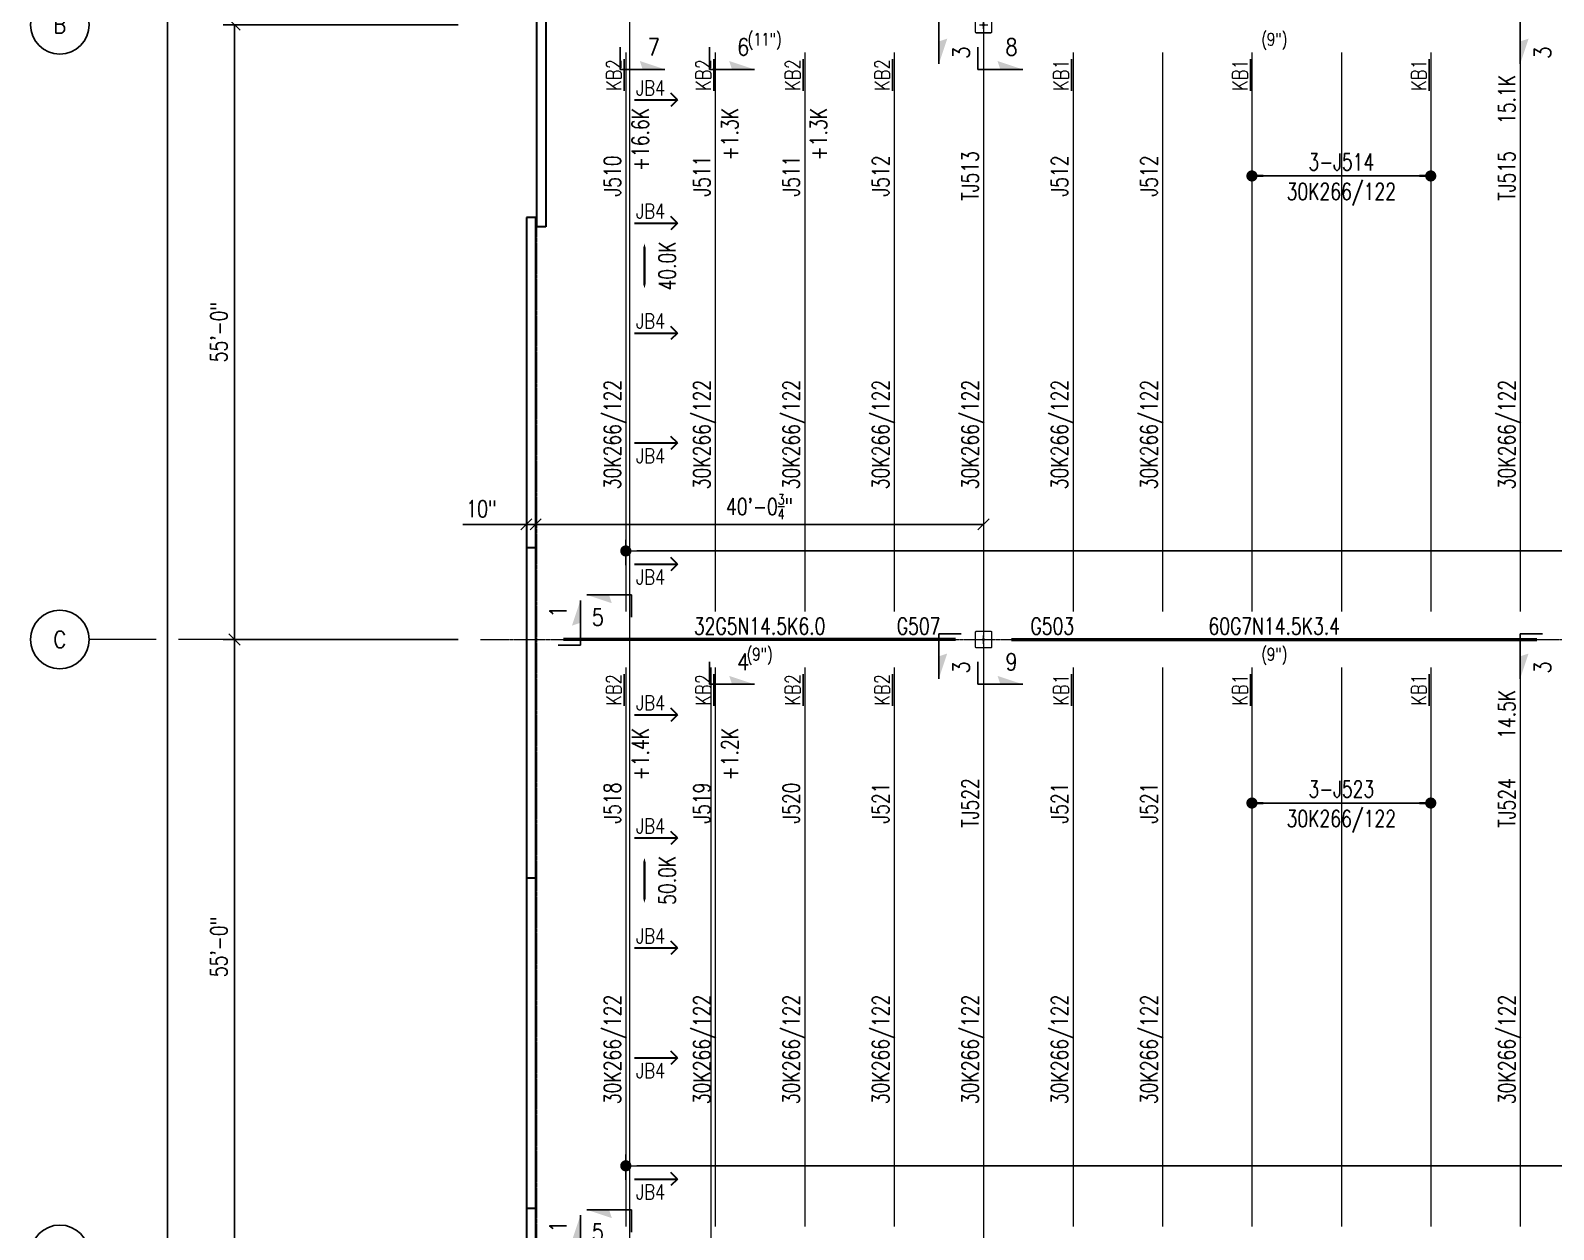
# Model space of a CAD drawing. Extents: x -14553 to 17595, y -13361 to 12610.
# Drawn here: x -543 to 1092, y -2013 to -726 of the extents above; entities that cross this region are included whole.
import ezdxf
from ezdxf.enums import TextEntityAlignment as Align
from ezdxf.lldxf.tags import DXFTag

# ---------------------------------------------------------------- set-up
doc = ezdxf.new("R2010")
doc.units = 0
doc.header["$LTSCALE"] = 0.5
doc.header["$MEASUREMENT"] = 0
doc.linetypes.add('CENTER', pattern=[2, 1.25, -0.25, 0.25, -0.25])
doc.layers.get('0').update_dxf_attribs({"linetype": 'CONTINUOUS'})
doc.layers.get('DEFPOINTS').update_dxf_attribs({"linetype": 'CONTINUOUS'})
for name, color, linetype in [('BRIDGING-KB', 140, 'CONTINUOUS'), ('Girder-Widths', 54, 'CONTINUOUS'), ('Grid-Bubbles', 2, 'CONTINUOUS'), ('Section-Cuts', 2, 'CONTINUOUS')]:
    doc.layers.add(name, color=color, linetype=linetype)
for name, color, linetype, lineweight in [('CMU-FAUX', 254, 'CONTINUOUS', 30), ('CMU-Walls', 254, 'CONTINUOUS', 30), ('Columns', 41, 'CONTINUOUS', 40), ('Dim-Grid', 11, 'CONTINUOUS', 20), ('Girder-Marks', 50, 'CONTINUOUS', 35), ('Girders', 4, 'CONTINUOUS', 50), ('Grid-Lines', 251, 'CENTER', 5), ('Joist-Dims', 11, 'CONTINUOUS', 20), ('Joist-Loads', 50, 'CONTINUOUS', 18), ('Joist-Marks', 50, 'CONTINUOUS', 35), ('Joists', 1, 'CONTINUOUS', 15), ('Load-Key', 140, 'CONTINUOUS', 35)]:
    doc.layers.add(name, color=color, linetype=linetype, lineweight=lineweight)
doc.layers.add('ESFR - 6in MAINS', color=7, linetype='ESFR 6 MAINS', lineweight=9, true_color=0xc6c7c4)
doc.layers.add('ESFR - 8in MAINS', color=7, linetype='ESFR 8 MAINS', lineweight=9, true_color=0xc6c7c4)
doc.styles.add('NORMAL', font='simplex.shx', dxfattribs={"width": 0.75})
doc.styles.add('SECTION-ARROWS', font='simplex.shx', dxfattribs={"width": 0.75})
doc.styles.add('SECTION-ATTRIB-BOLD', font='simplex.shx', dxfattribs={"width": 0.75})
doc.styles.get("Standard").update_dxf_attribs({"font": 'SIMPLEX.SHX', "width": 0.75})
tags = doc.linetypes.add('ESFR 6 MAINS', pattern='A,0.25,-0.1,0,-0.1,0.25,-0.1,0,-0.1,["(6)",Standard,S=0.05,R=0,X=-0.05,Y=-0.025],-0.1,0,-0.1', length=1.1).pattern_tags.tags
tags[18] = DXFTag(74, 10)
tags = doc.linetypes.add('ESFR 8 MAINS', pattern='A,0.25,-0.1,0,-0.1,0.25,-0.1,0,-0.1,["(8)",Standard,S=0.05,R=0,X=-0.05,Y=-0.025],-0.1,0,-0.1', length=1.1).pattern_tags.tags
tags[18] = DXFTag(74, 10)
doc.dimstyles.new('NMBS T192', dxfattribs={"dimscale": 192, "dimtxt": 0.09375, "dimasz": 0.0625, "dimexe": 0.0625, "dimexo": 0.125, "dimgap": 0.03125, "dimtad": 1, "dimdec": 4, "dimrnd": 0.0625, "dimzin": 3, "dimdsep": 46, "dimlunit": 4, "dimtxsty": 'Standard', "dimblk1": 'OBLIQUE', "dimblk2": 'OBLIQUE', "dimsah": 1, "dimcen": -0.125, "dimclrt": 2, "dimadec": 0, "dimazin": 0, "dimtfac": 0.625, "dimtdec": 4, "dimtmove": 0, "dimatfit": 2, "dimfxl": 0.0625, "dimtvp": 0.7, "dimtolj": 1, "dimtzin": 3, "dimarcsym": 0})
doc.dimstyles.new('NMBS T192 Dots', dxfattribs={"dimscale": 192, "dimtxt": 0.09375, "dimasz": 0.0625, "dimexe": 0.0625, "dimexo": 0.125, "dimgap": 0.03125, "dimtad": 1, "dimdec": 4, "dimrnd": 0.0625, "dimzin": 3, "dimdsep": 46, "dimlunit": 4, "dimtxsty": 'Standard', "dimblk": 'DOT', "dimcen": -0.125, "dimse1": 1, "dimse2": 1, "dimclrd": 4, "dimclrt": 50, "dimadec": 0, "dimazin": 0, "dimtfac": 0.625, "dimtdec": 4, "dimtmove": 0, "dimatfit": 2, "dimldrblk": 'OBLIQUE', "dimfxl": 0.0625, "dimtvp": 0.7, "dimtolj": 1, "dimtzin": 3, "dimarcsym": 0})

# ---------------------------------------------------------------- blocks, each defined once
blk = doc.blocks.new('Grid-Bub')
at = {"color": 0}
blk.add_circle((0, 0), 0.1641, dxfattribs=at)
at = {"style": 'SECTION-ATTRIB-BOLD', "width": 0.875}
blk.add_attdef('LABEL', text='', height=0.0938, dxfattribs=at).set_placement((0, 0), align=Align.MIDDLE_CENTER)
blk = doc.blocks.new('_OBLIQUE')
at = {"color": 0, "linetype": 'ByBlock'}
blk.add_line((-0.5, -0.5), (0.5, 0.5), dxfattribs=at)
blk = doc.blocks.new('*D30')
at = {"layer": 'DEFPOINTS', "color": 0, "transparency": 16777216}
for p in [(-60, -720), (-324, -1380), (-60, -1380)]:
    blk.add_point(p, dxfattribs=at)
at = {"layer": 'Dim-Grid', "color": 0, "lineweight": -2, "transparency": 16777216}
for p, q in [((-84, -720), (-336, -720)), ((-324, -720), (-324, -1380)), ((-84, -1380), (-336, -1380))]:
    blk.add_line(p, q, dxfattribs=at)
at = {"layer": 'Dim-Grid', "color": 0, "lineweight": -2, "transparency": 16777216, "xscale": 12, "yscale": 12, "zscale": 12}
for p, rotation in [((-324, -720), 90), ((-324, -1380), 270)]:
    blk.add_blockref('_OBLIQUE', p, dxfattribs=dict(at, rotation=rotation))
at = {"layer": 'Dim-Grid', "color": 2, "transparency": 16777216, "insert": (-340.7, -1050), "char_height": 18, "attachment_point": 5, "rotation": 90}
blk.add_mtext('\\A1;55\'-0"', dxfattribs=at)
blk = doc.blocks.new('*D31')
at = {"layer": 'DEFPOINTS', "color": 0, "transparency": 16777216}
for p in [(-60, -1380), (-324, -2040), (-60, -2040)]:
    blk.add_point(p, dxfattribs=at)
at = {"layer": 'Dim-Grid', "color": 0, "lineweight": -2, "transparency": 16777216}
for p, q in [((-84, -1380), (-336, -1380)), ((-324, -1380), (-324, -2040)), ((-84, -2040), (-336, -2040))]:
    blk.add_line(p, q, dxfattribs=at)
at = {"layer": 'Dim-Grid', "color": 0, "lineweight": -2, "transparency": 16777216, "xscale": 12, "yscale": 12, "zscale": 12}
for p, rotation in [((-324, -1380), 90), ((-324, -2040), 270)]:
    blk.add_blockref('_OBLIQUE', p, dxfattribs=dict(at, rotation=rotation))
at = {"layer": 'Dim-Grid', "color": 2, "transparency": 16777216, "insert": (-340.7, -1710), "char_height": 18, "attachment_point": 5, "rotation": 90}
blk.add_mtext('\\A1;55\'-0"', dxfattribs=at)
blk = doc.blocks.new('*D37')
at = {"layer": 'DEFPOINTS', "color": 0, "transparency": 16777216}
for p in [(-60, 0), (-396, -5400), (-60, -5400)]:
    blk.add_point(p, dxfattribs=at)
at = {"layer": 'Dim-Grid', "color": 0, "lineweight": -2, "transparency": 16777216}
for p, q in [((-84, 0), (-408, 0)), ((-396, 0), (-396, -5400)), ((-84, -5400), (-408, -5400))]:
    blk.add_line(p, q, dxfattribs=at)
at = {"layer": 'Dim-Grid', "color": 0, "lineweight": -2, "transparency": 16777216, "xscale": 12, "yscale": 12, "zscale": 12}
for p, rotation in [((-396, 0), 90), ((-396, -5400), 270)]:
    blk.add_blockref('_OBLIQUE', p, dxfattribs=dict(at, rotation=rotation))
at = {"layer": 'Dim-Grid', "color": 2, "transparency": 16777216, "insert": (-412.7, -2700), "char_height": 18, "attachment_point": 5, "rotation": 90}
blk.add_mtext('\\A1;450\'-0"', dxfattribs=at)
blk = doc.blocks.new('Tube')
at = {"lineweight": 15}
for p, q in [((-0.031, 0), (0.031, 0)), ((0, -0.031), (0, 0.031))]:
    blk.add_line(p, q, dxfattribs=at)
at = {"color": 0, "linetype": 'ByBlock', "const_width": 0.0104}
blk.add_lwpolyline([(-0.053, 0.061), (0.053, 0.061, -0.414214), (0.061, 0.053), (0.061, -0.053, -0.414214), (0.053, -0.061), (-0.053, -0.061, -0.414214), (-0.061, -0.053), (-0.061, 0.053, -0.414214)], format="xyb", close=True, dxfattribs=at)
blk.add_point((0, 0))
blk = doc.blocks.new('*D84')
at = {"layer": 'DEFPOINTS', "color": 0, "transparency": 16777216}
for p in [(-0.7, -1147.5), (480, -1147.5), (-0.7, -1256.4)]:
    blk.add_point(p, dxfattribs=at)
at = {"layer": 'Dim-Grid', "color": 0, "lineweight": -2, "transparency": 16777216}
blk.add_line((480, -1256.4), (-0.7, -1256.4), dxfattribs=at)
at = {"layer": 'Dim-Grid', "color": 0, "lineweight": -2, "transparency": 16777216, "xscale": 12, "yscale": 12, "zscale": 12, "rotation": 180}
blk.add_blockref('_OBLIQUE', (-0.7, -1256.4), dxfattribs=at)
at = {"layer": 'Dim-Grid', "color": 0, "lineweight": -2, "transparency": 16777216, "xscale": 12, "yscale": 12, "zscale": 12}
blk.add_blockref('_OBLIQUE', (480, -1256.4), dxfattribs=at)
at = {"layer": 'Dim-Grid', "color": 2, "transparency": 16777216, "insert": (239.6, -1237.3), "char_height": 18, "attachment_point": 5}
blk.add_mtext('\\A1;40\'-0{\\H0.625x;\\S3/4;}"', dxfattribs=at)
blk = doc.blocks.new('*D85')
at = {"layer": 'DEFPOINTS', "color": 0, "transparency": 16777216}
for p in [(-10.7, -1256.4), (-10.7, -1273.5), (-0.7, -1295)]:
    blk.add_point(p, dxfattribs=at)
at = {"layer": 'Dim-Grid', "color": 0, "lineweight": -2, "transparency": 16777216}
for p, q in [((-79, -1256.4), (-10.7, -1256.4)), ((-10.7, -1256.4), (-22.7, -1256.4)), ((-0.7, -1256.4), (-10.7, -1256.4)), ((-0.7, -1256.4), (-10.7, -1256.4)), ((-0.7, -1256.4), (11.3, -1256.4))]:
    blk.add_line(p, q, dxfattribs=at)
at = {"layer": 'Dim-Grid', "color": 0, "lineweight": -2, "transparency": 16777216, "xscale": 12, "yscale": 12, "zscale": 12}
blk.add_blockref('_OBLIQUE', (-10.7, -1256.4), dxfattribs=at)
at = {"layer": 'Dim-Grid', "color": 0, "lineweight": -2, "transparency": 16777216, "xscale": 12, "yscale": 12, "zscale": 12, "rotation": 180}
blk.add_blockref('_OBLIQUE', (-0.7, -1256.4), dxfattribs=at)
at = {"layer": 'Dim-Grid', "color": 2, "transparency": 16777216, "insert": (-58.9, -1239.7), "char_height": 18, "attachment_point": 5}
blk.add_mtext('\\A1;10"', dxfattribs=at)
blk = doc.blocks.new('_DOT')
at = {"color": 0, "linetype": 'ByBlock'}
blk.add_line((-0.5, 0), (-1, 0), dxfattribs=at)
at = {"color": 0, "linetype": 'ByBlock', "const_width": 0.5}
blk.add_lwpolyline([(-0.25, 0, 1), (0.25, 0, 1)], format="xyb", close=True, dxfattribs=at)
blk = doc.blocks.new('*D100')
at = {"layer": 'DEFPOINTS', "color": 0, "transparency": 16777216}
for p in [(96, -1284.9), (96, -1324), (4224, -1324)]:
    blk.add_point(p, dxfattribs=at)
at = {"layer": 'Joist-Dims', "color": 0, "lineweight": -2, "transparency": 16777216}
for p, q in [((96, -1300), (96, -1272.9)), ((4224, -1300), (4224, -1272.9)), ((4212, -1284.9), (108, -1284.9))]:
    blk.add_line(p, q, dxfattribs=at)
at = {"layer": 'Joist-Dims', "color": 0, "lineweight": -2, "transparency": 16777216, "xscale": 12, "yscale": 12, "zscale": 12, "rotation": 180}
blk.add_blockref('_DOT', (96, -1284.9), dxfattribs=at)
at = {"layer": 'Joist-Dims', "color": 0, "lineweight": -2, "transparency": 16777216, "xscale": 12, "yscale": 12, "zscale": 12}
blk.add_blockref('_DOT', (4224, -1284.9), dxfattribs=at)
at = {"layer": 'Joist-Dims', "color": 2, "transparency": 16777216, "insert": (2160, -1269.9), "char_height": 18, "attachment_point": 5}
blk.add_mtext('\\A1;5', dxfattribs=at)
blk = doc.blocks.new('DOT')
at = {"color": 0, "linetype": 'ByBlock'}
blk.add_line((-0.5, 0), (-1, 0), dxfattribs=at)
at = {"color": 0, "linetype": 'ByBlock', "const_width": 0.5}
blk.add_lwpolyline([(-0.25, 0, 1), (0.25, 0, 1)], format="xyb", close=True, dxfattribs=at)
blk = doc.blocks.new('*D101')
at = {"layer": 'DEFPOINTS', "color": 0, "transparency": 16777216}
for p in [(96, -1944.9), (96, -1984), (4224, -1984)]:
    blk.add_point(p, dxfattribs=at)
at = {"layer": 'Joist-Dims', "color": 0, "lineweight": -2, "transparency": 16777216}
for p, q in [((96, -1960), (96, -1932.9)), ((4212, -1944.9), (108, -1944.9)), ((4224, -1960), (4224, -1932.9))]:
    blk.add_line(p, q, dxfattribs=at)
at = {"layer": 'Joist-Dims', "color": 0, "lineweight": -2, "transparency": 16777216, "xscale": 12, "yscale": 12, "zscale": 12, "rotation": 180}
blk.add_blockref('_DOT', (96, -1944.9), dxfattribs=at)
at = {"layer": 'Joist-Dims', "color": 0, "lineweight": -2, "transparency": 16777216, "xscale": 12, "yscale": 12, "zscale": 12}
blk.add_blockref('_DOT', (4224, -1944.9), dxfattribs=at)
at = {"layer": 'Joist-Dims', "color": 2, "transparency": 16777216, "insert": (2160, -1929.9), "char_height": 18, "attachment_point": 5}
blk.add_mtext('\\A1;5', dxfattribs=at)
blk = doc.blocks.new('*D357')
at = {"layer": 'DEFPOINTS', "color": 0, "transparency": 16777216}
for p in [(768, -882.4), (768, -882.4), (960, -882.4)]:
    blk.add_point(p, dxfattribs=at)
at = {"layer": 'Joist-Marks', "color": 4, "lineweight": -2, "transparency": 16777216}
blk.add_line((948, -882.4), (780, -882.4), dxfattribs=at)
at = {"layer": 'Joist-Marks', "color": 4, "lineweight": -2, "transparency": 16777216, "xscale": 12, "yscale": 12, "zscale": 12, "rotation": 180}
blk.add_blockref('_DOT', (768, -882.4), dxfattribs=at)
at = {"layer": 'Joist-Marks', "color": 4, "lineweight": -2, "transparency": 16777216, "xscale": 12, "yscale": 12, "zscale": 12}
blk.add_blockref('_DOT', (960, -882.4), dxfattribs=at)
at = {"layer": 'Joist-Marks', "color": 50, "transparency": 16777216, "char_height": 18, "attachment_point": 5}
for s, insert in [('\\A1;3-J514', (864, -867.4)), ('\\A1;30K266/122', (864, -902.1))]:
    blk.add_mtext(s, dxfattribs=dict(at, insert=insert))
blk = doc.blocks.new('JDS_SectArrow')
at = {"layer": 'Section-Cuts'}
for p, q in [((0.25, 0.21875), (0.25, -0.03125)), ((0.25, -0.03125), (0.125, -0.03125))]:
    blk.add_line(p, q, dxfattribs=at)
blk.add_solid([(0.203125, 0.078125), (0.25, 0.21875), (0.25, 0.09375), (0.25, 0.21875)], dxfattribs=at)
at = {"layer": 'Section-Cuts', "color": 140, "lineweight": 30, "style": 'SECTION-ARROWS', "width": 0.875, "flags": 8}
blk.add_attdef('SECT', text='', height=0.09375, rotation=90, dxfattribs=at).set_placement((0.125, 0.15625), align=Align.MIDDLE_CENTER)
blk = doc.blocks.new('*D358')
at = {"layer": 'DEFPOINTS', "color": 0, "transparency": 16777216}
for p in [(768, -1555.5), (960, -1555.5), (960, -1555.5)]:
    blk.add_point(p, dxfattribs=at)
at = {"layer": 'Joist-Marks', "color": 4, "lineweight": -2, "transparency": 16777216}
blk.add_line((780, -1555.5), (948, -1555.5), dxfattribs=at)
at = {"layer": 'Joist-Marks', "color": 4, "lineweight": -2, "transparency": 16777216, "xscale": 12, "yscale": 12, "zscale": 12, "rotation": 180}
blk.add_blockref('_DOT', (768, -1555.5), dxfattribs=at)
at = {"layer": 'Joist-Marks', "color": 4, "lineweight": -2, "transparency": 16777216, "xscale": 12, "yscale": 12, "zscale": 12}
blk.add_blockref('_DOT', (960, -1555.5), dxfattribs=at)
at = {"layer": 'Joist-Marks', "color": 50, "transparency": 16777216, "char_height": 18, "attachment_point": 5}
for s, insert in [('\\A1;3-J523', (864, -1540.5)), ('\\A1;30K266/122', (864, -1575.2))]:
    blk.add_mtext(s, dxfattribs=dict(at, insert=insert))

msp = doc.modelspace()

# ---------------------------------------------------------------- linework, layer by layer
at = {"layer": 'CMU-FAUX'}
for p, q in [((105.50521, -800.75616), (151.34421, -800.75616)), ((151.34421, -800.75616), (144.27314, -793.68509)), ((151.34421, -800.75616), (144.27314, -807.82723)), ((151.34421, -932.99138), (144.27314, -925.92031)), ((105.50521, -932.99138), (151.34421, -932.99138)), ((151.34421, -932.99138), (144.27314, -940.06244)), ((151.34421, -1050.98275), (144.27314, -1043.91169)), ((105.50521, -1050.98275), (151.34421, -1050.98275)), ((151.34421, -1050.98275), (144.27314, -1058.05382)), ((105.50521, -1168.97413), (151.34421, -1168.97413)), ((151.34421, -1168.97413), (144.27314, -1161.90306)), ((151.34421, -1168.97413), (144.27314, -1176.0452)), ((105.50521, -1299.08364), (151.34421, -1299.08364)), ((151.34421, -1299.08364), (144.27314, -1292.01257)), ((151.34421, -1299.08364), (144.27314, -1306.1547)), ((151.34421, -1460.75616), (144.27314, -1453.68509)), ((105.50521, -1460.75616), (151.34421, -1460.75616)), ((151.34421, -1460.75616), (144.27314, -1467.82723)), ((105.50521, -1592.99138), (151.34421, -1592.99138)), ((151.34421, -1592.99138), (144.27314, -1585.92031)), ((151.34421, -1592.99138), (144.27314, -1600.06244)), ((105.50521, -1710.98275), (151.34421, -1710.98275)), ((151.34421, -1710.98275), (144.27314, -1703.91169)), ((151.34421, -1710.98275), (144.27314, -1718.05382)), ((105.50521, -1828.97413), (151.34421, -1828.97413)), ((151.34421, -1828.97413), (144.27314, -1821.90306)), ((151.34421, -1828.97413), (144.27314, -1836.0452)), ((105.50521, -1959.08364), (151.34421, -1959.08364)), ((151.34421, -1959.08364), (144.27314, -1952.01257)), ((151.34421, -1959.08364), (144.27314, -1966.1547))]:
    msp.add_line(p, q, dxfattribs=at)
at = {"layer": 'CMU-Walls'}
for p, q in [((0, -63), (0, -936.875)), ((10, -73), (10, -936.875)), ((-0.75, -926.875), (-10.75, -926.875)), ((-10.75, -926.875), (-10.75, -2700)), ((-0.75, -926.875), (-0.75, -2700)), ((10, -936.875), (0, -936.875)), ((-0.75, -1281.5), (-10.75, -1281.5)), ((-0.75, -1636.125), (-10.75, -1636.125)), ((-0.75, -1990.75), (-10.75, -1990.75))]:
    msp.add_line(p, q, dxfattribs=at)
at = {"layer": 'Dim-Grid'}
for p, q in [((-408, -1380), (-480, -1380)), ((-336, -1380), (-384, -1380))]:
    msp.add_line(p, q, dxfattribs=at)
at = {"layer": 'ESFR - 6in MAINS'}
msp.add_line((100, -73), (100, -2789), dxfattribs=at)
at = {"layer": 'ESFR - 8in MAINS'}
msp.add_line((187.72999, -2688), (187.72999, -1410), dxfattribs=at)
at = {"layer": 'Girders'}
for p, q in [((450, -1380), (29.25, -1380)), ((510, -1380), (1074, -1380))]:
    msp.add_line(p, q, dxfattribs=at)
at = {"layer": 'Grid-Lines'}
for p, q in [((0, 60), (0, -5460)), ((480, 60), (480, -5460)), ((-60, -1380), (8508, -1380))]:
    msp.add_line(p, q, dxfattribs=at)
at = {"layer": 'Joists'}
for p, q in [((96, -750), (96, -1350)), ((192, -750), (192, -1350)), ((288, -750), (288, -1350)), ((384, -750), (384, -1350)), ((480, -750), (480, -1350)), ((576, -750), (576, -1350)), ((672, -750), (672, -1350)), ((768, -750), (768, -1350)), ((864, -750), (864, -1350)), ((960, -750), (960, -1350)), ((96, -1410), (96, -2010)), ((192, -1410), (192, -2010)), ((288, -1410), (288, -2010)), ((384, -1410), (384, -2010)), ((480, -1410), (480, -2010)), ((576, -1410), (576, -2010)), ((672, -1410), (672, -2010)), ((768, -1410), (768, -2010)), ((864, -1410), (864, -2010)), ((960, -1410), (960, -2010))]:
    msp.add_line(p, q, dxfattribs=at)
at = {"layer": 'Joists', "color": 6}
for p, q in [((1056, -750), (1056, -1350)), ((1056, -1410), (1056, -2010))]:
    msp.add_line(p, q, dxfattribs=at)
at = {"layer": 'Load-Key', "color": 2}
for points in [[(116.00157, -1003.00979, 0, 9, 0), (116.00157, -986.50979, 2.4, 2.4, 0), (116.00157, -971.50979, 9, 0, 0), (116.00157, -955.00979, 0, 0, 0)], [(116.00157, -1662.49814, 0, 9, 0), (116.00157, -1645.99814, 2.4, 2.4, 0), (116.00157, -1630.99814, 9, 0, 0), (116.00157, -1614.49814, 0, 0, 0)]]:
    msp.add_lwpolyline(points, format="xyseb", dxfattribs=at)

# ---------------------------------------------------------------- block references
at = {"layer": 'Columns', "xscale": 144, "yscale": 144}
for p in [(480, -720), (480, -1380)]:
    msp.add_blockref('Tube', p, dxfattribs=at)
at = {"layer": 'Grid-Bubbles', "xscale": 192, "yscale": 192}
for p, values in [((-511.5, -720), {'LABEL': 'B'}), ((-511.5, -1380), {'LABEL': 'C'}), ((-511.5, -2040), {'LABEL': 'D'})]:
    msp.add_blockref('Grid-Bub', p, dxfattribs=at).add_auto_attribs(values)
at = {"layer": 'Section-Cuts'}
ref = msp.add_blockref('JDS_SectArrow', (480, -720), dxfattribs=dict(at, xscale=192, yscale=192, rotation=179.9999999999998))
ref.add_attrib('SECT', '3', dxfattribs={"color": 140, "lineweight": 30, "height": 18, "rotation": 90, "style": 'SECTION-ARROWS', "width": 0.875}).set_placement((456, -750), align=Align.MIDDLE_CENTER)
ref = msp.add_blockref('JDS_SectArrow', (1104, -720), dxfattribs=dict(at, xscale=192, yscale=192, rotation=179.9999999999998))
ref.add_attrib('SECT', '3', dxfattribs={"color": 140, "lineweight": 30, "height": 18, "rotation": 90, "style": 'SECTION-ARROWS', "width": 0.875}).set_placement((1080, -750), align=Align.MIDDLE_CENTER)
ref = msp.add_blockref('JDS_SectArrow', (96, -720), dxfattribs=dict(at, xscale=192, yscale=192, rotation=269.9999999999997))
ref.add_attrib('SECT', '7', dxfattribs={"color": 140, "lineweight": 30, "height": 18, "style": 'SECTION-ARROWS', "width": 0.875}).set_placement((126, -744), align=Align.MIDDLE_CENTER)
ref = msp.add_blockref('JDS_SectArrow', (192, -720), dxfattribs=dict(at, xscale=192, yscale=192, rotation=269.9999999999997))
ref.add_attrib('SECT', '6', dxfattribs={"color": 140, "lineweight": 30, "height": 18, "style": 'SECTION-ARROWS', "width": 0.875}).set_placement((222, -744), align=Align.MIDDLE_CENTER)
ref = msp.add_blockref('JDS_SectArrow', (480, -720), dxfattribs=dict(at, xscale=192, yscale=192, rotation=269.9999999999997))
ref.add_attrib('SECT', '8', dxfattribs={"color": 140, "lineweight": 30, "height": 18, "style": 'SECTION-ARROWS', "width": 0.875}).set_placement((510, -744), align=Align.MIDDLE_CENTER)
ref = msp.add_blockref('JDS_SectArrow', (-0.75, -1380), dxfattribs=dict(at, xscale=192, yscale=192))
ref.add_attrib('SECT', '1', dxfattribs={"color": 140, "lineweight": 30, "height": 18, "rotation": 90, "style": 'SECTION-ARROWS', "width": 0.875}).set_placement((23.25, -1350), align=Align.MIDDLE_CENTER)
ref = msp.add_blockref('JDS_SectArrow', (96, -1380), dxfattribs=dict(at, xscale=192, yscale=192, rotation=89.99999999999991))
ref.add_attrib('SECT', '5', dxfattribs={"color": 140, "lineweight": 30, "height": 18, "style": 'SECTION-ARROWS', "width": 0.875}).set_placement((66, -1356), align=Align.MIDDLE_CENTER)
ref = msp.add_blockref('JDS_SectArrow', (480, -1380), dxfattribs=dict(at, xscale=192, yscale=192, rotation=179.9999999999998))
ref.add_attrib('SECT', '3', dxfattribs={"color": 140, "lineweight": 30, "height": 18, "rotation": 90, "style": 'SECTION-ARROWS', "width": 0.875}).set_placement((456, -1410), align=Align.MIDDLE_CENTER)
ref = msp.add_blockref('JDS_SectArrow', (1104, -1380), dxfattribs=dict(at, xscale=192, yscale=192, rotation=179.9999999999998))
ref.add_attrib('SECT', '3', dxfattribs={"color": 140, "lineweight": 30, "height": 18, "rotation": 90, "style": 'SECTION-ARROWS', "width": 0.875}).set_placement((1080, -1410), align=Align.MIDDLE_CENTER)
ref = msp.add_blockref('JDS_SectArrow', (192, -1380), dxfattribs=dict(at, xscale=192, yscale=192, rotation=269.9999999999997))
ref.add_attrib('SECT', '4', dxfattribs={"color": 140, "lineweight": 30, "height": 18, "style": 'SECTION-ARROWS', "width": 0.875}).set_placement((222, -1404), align=Align.MIDDLE_CENTER)
ref = msp.add_blockref('JDS_SectArrow', (480, -1380), dxfattribs=dict(at, xscale=192, yscale=192, rotation=269.9999999999997))
ref.add_attrib('SECT', '9', dxfattribs={"color": 140, "lineweight": 30, "height": 18, "style": 'SECTION-ARROWS', "width": 0.875}).set_placement((510, -1404), align=Align.MIDDLE_CENTER)
ref = msp.add_blockref('JDS_SectArrow', (96, -2040), dxfattribs=dict(at, xscale=192, yscale=192, rotation=89.99999999999991))
ref.add_attrib('SECT', '5', dxfattribs={"color": 140, "lineweight": 30, "height": 18, "style": 'SECTION-ARROWS', "width": 0.875}).set_placement((66, -2016), align=Align.MIDDLE_CENTER)
ref = msp.add_blockref('JDS_SectArrow', (-0.75, -2040), dxfattribs=dict(at, xscale=192, yscale=192))
ref.add_attrib('SECT', '1', dxfattribs={"color": 140, "lineweight": 30, "height": 18, "rotation": 90, "style": 'SECTION-ARROWS', "width": 0.875}).set_placement((23.25, -2010), align=Align.MIDDLE_CENTER)

# ---------------------------------------------------------------- texts
at = {"layer": 'BRIDGING-KB', "style": 'NORMAL', "width": 0.8}
for s, p in [('%%UKB2', (96, -774)), ('%%UKB2', (192, -774)), ('%%UKB2', (288, -774)), ('%%UKB2', (384, -774)), ('%%UKB1', (576, -774)), ('%%UKB1', (768, -774)), ('%%UKB1', (960, -774)), ('%%UKB2', (96, -1434)), ('%%UKB2', (192, -1434)), ('%%UKB2', (288, -1434)), ('%%UKB2', (384, -1434)), ('%%UKB1', (576, -1434)), ('%%UKB1', (768, -1434)), ('%%UKB1', (960, -1434))]:
    msp.add_text(s, height=16, rotation=89.99985474, dxfattribs=at).set_placement(p, align=Align.BOTTOM_CENTER)
at = {"layer": 'CMU-FAUX', "style": 'NORMAL', "width": 0.8}
for p in [(122.61165, -800.75616), (122.61165, -932.99138), (122.61165, -1050.98275), (122.61165, -1195.6408), (122.61165, -1325.7503), (122.61165, -1460.75616), (122.61165, -1592.99138), (122.61165, -1710.98275), (122.61165, -1855.6408), (122.61165, -1985.7503)]:
    msp.add_text('JB4', height=16, dxfattribs=at).set_placement(p, align=Align.BOTTOM_CENTER)
at = {"layer": 'Girder-Marks', "width": 0.75}
for s, p in [('32G5N14.5K6.0', (239.625, -1380)), ('60G7N14.5K3.4', (792, -1380))]:
    msp.add_text(s, height=18, dxfattribs=at).set_placement(p, align=Align.BOTTOM_CENTER)
msp.add_text('G507     ', height=18, dxfattribs=at).set_placement((480, -1380), align=Align.BOTTOM_RIGHT)
msp.add_text('     G503', height=18, dxfattribs=at).set_placement((480, -1380), align=Align.BOTTOM_LEFT)
at = {"layer": 'Girder-Widths', "width": 0.75}
for s, p in [('(11")', (245, -729)), ('(9")', (792, -729)), ('(9")', (239.625, -1389)), ('(9")', (792, -1389))]:
    msp.add_text(s, height=13.5, dxfattribs=at).set_placement(p, align=Align.TOP_CENTER)
at = {"layer": 'Joist-Loads', "width": 0.75}
for s, p in [('15.1K', (1056, -774)), ('+16.6K', (126, -809.41924)), ('+1.3K', (222, -809.41924)), ('+1.3K', (317.27993, -809.41924)), ('14.5K', (1056, -1434)), ('+1.4K', (126, -1474.86775)), ('+1.2K', (222, -1474.86775))]:
    msp.add_text(s, height=18, rotation=90, dxfattribs=at).set_placement(p, align=Align.BOTTOM_RIGHT)
at = {"layer": 'Joist-Marks', "width": 0.75}
for s, p in [('J510', (96, -882.40937)), ('J511', (192, -882.40937)), ('J511', (288, -882.40937)), ('J512', (384, -882.40937)), ('TJ513', (480, -882.40937)), ('J512', (576, -882.40937)), ('J512', (672, -882.40937)), ('TJ515', (1056, -882.40937)), ('30K266/122', (96, -1160)), ('30K266/122', (192, -1160)), ('30K266/122', (288, -1160)), ('30K266/122', (384, -1160)), ('30K266/122', (480, -1160)), ('30K266/122', (576, -1160)), ('30K266/122', (672, -1160)), ('30K266/122', (1056, -1160)), ('J518', (96, -1555.50383)), ('J519', (192, -1555.50383)), ('J520', (288, -1555.50383)), ('TJ522', (480, -1555.50383)), ('TJ524', (1056, -1555.50383)), ('J521', (384, -1555.50383)), ('J521', (576, -1555.50383)), ('J521', (672, -1555.50383)), ('30K266/122', (96, -1820)), ('30K266/122', (192, -1820)), ('30K266/122', (288, -1820)), ('30K266/122', (384, -1820)), ('30K266/122', (480, -1820)), ('30K266/122', (576, -1820)), ('30K266/122', (672, -1820)), ('30K266/122', (1056, -1820))]:
    msp.add_text(s, height=18, rotation=90, dxfattribs=at).set_placement(p, align=Align.BOTTOM_CENTER)
at = {"layer": 'Load-Key', "color": 2, "style": 'NORMAL', "width": 0.75}
for s, p in [('40.0K', (154.85914, -979.00979)), ('50.0K', (154.85914, -1638.49814))]:
    msp.add_text(s, height=18, rotation=90, dxfattribs=at).set_placement(p, align=Align.BOTTOM_CENTER)

# ---------------------------------------------------------------- dimensions: what is measured, and where the dimension line sits
at = {"layer": 'Dim-Grid'}
for base, p1, p2, picture, middle in [((-396, -5400), (-60, 0), (-60, -5400), '*D37', (-412.71429, -2700)), ((-324, -1380), (-60, -720), (-60, -1380), '*D30', (-340.71429, -1050)), ((-324, -2040), (-60, -1380), (-60, -2040), '*D31', (-340.71429, -1710))]:
    dim = msp.add_linear_dim(base=base, p1=p1, p2=p2, angle=90, dimstyle='NMBS T192', dxfattribs=at)
    dim.commit()
    dim.dimension.update_dxf_attribs({"geometry": picture, "text_midpoint": middle})
dim = msp.add_linear_dim(base=(-0.75, -1256.44143), p1=(480, -1147.48314), p2=(-0.75, -1147.48314), dimstyle='NMBS T192', override={"dimse1": 1, "dimse2": 1}, dxfattribs=at)
dim.commit()
dim.dimension.update_dxf_attribs({"geometry": '*D84', "text_midpoint": (239.625, -1237.31643)})
dim = msp.add_linear_dim(base=(-10.75, -1256.44143), p1=(-0.75, -1295.03045), p2=(-10.75, -1273.53045), angle=180, dimstyle='NMBS T192', override={"dimse1": 1, "dimse2": 1, "dimtmove": 1}, dxfattribs=at)
dim.commit()
dim.dimension.update_dxf_attribs({"geometry": '*D85', "text_midpoint": (-58.8512, -1255.3255), "dimtype": 160})
at = {"layer": 'Joist-Dims'}
for base, p1, p2, picture, middle in [((96, -1284.88092), (4224, -1324), (96, -1324), '*D100', (2160, -1269.88092)), ((96, -1944.88092), (4224, -1984), (96, -1984), '*D101', (2160, -1929.88092))]:
    dim = msp.add_linear_dim(base=base, p1=p1, p2=p2, text='5', dimstyle='NMBS T192', override={"dimblk1": 'DOT', "dimblk2": 'DOT'}, dxfattribs=at)
    dim.commit()
    dim.dimension.update_dxf_attribs({"geometry": picture, "text_midpoint": middle})
at = {"layer": 'Joist-Marks'}
for base, p1, p2, text, picture, middle in [((768, -882.40937), (960, -882.40937), (768, -882.40937), '3-J514\\X30K266/122', '*D357', (864, -882.40937)), ((960, -1555.50383), (768, -1555.50383), (960, -1555.50383), '3-J523\\X30K266/122', '*D358', (864, -1555.50383))]:
    dim = msp.add_linear_dim(base=base, p1=p1, p2=p2, text=text, dimstyle='NMBS T192 Dots', dxfattribs=at)
    dim.commit()
    dim.dimension.update_dxf_attribs({"geometry": picture, "text_midpoint": middle})

doc.saveas('drawing.dxf')
